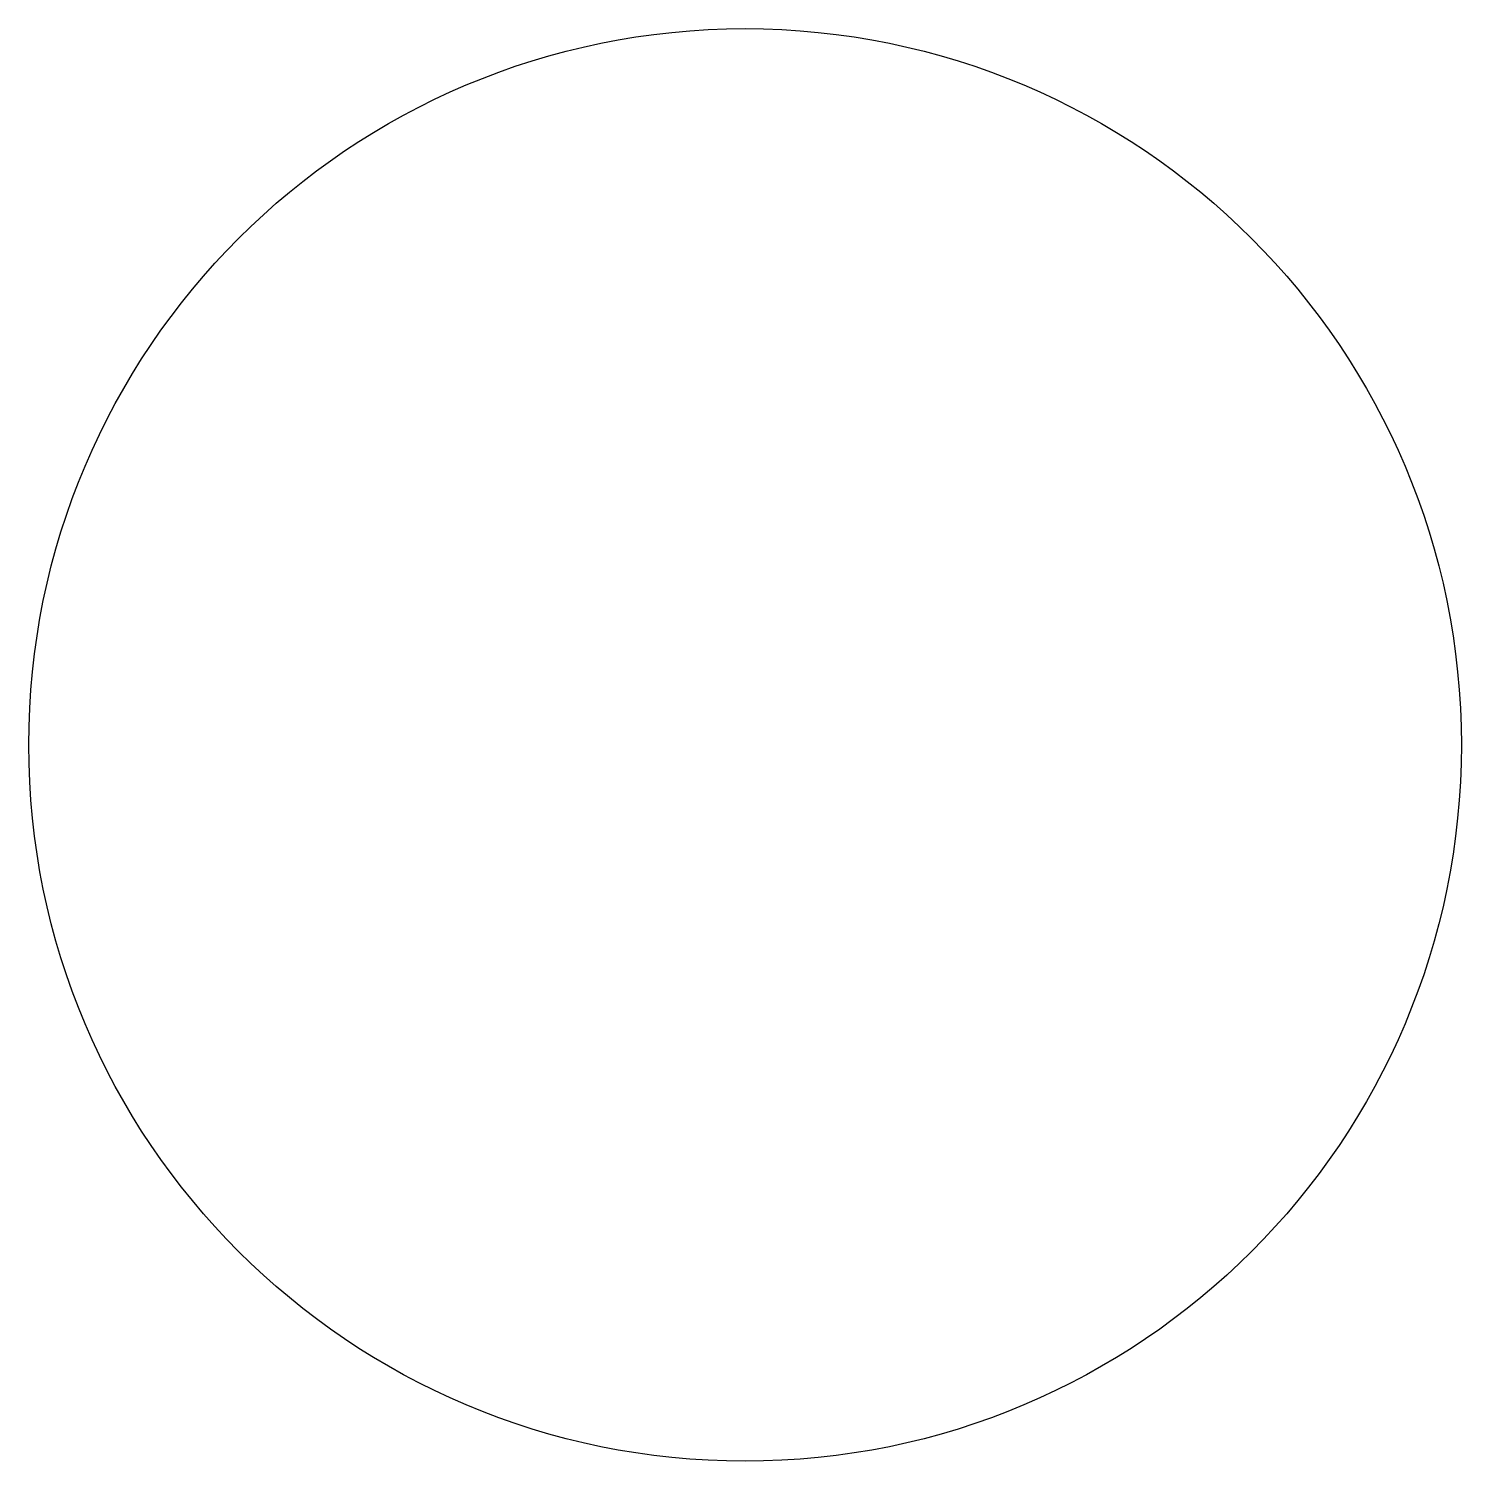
# Model space of a CAD drawing. Header units: feet. Extents: x 3077.5 to 3088.4, y 6217 to 6227.8.
import ezdxf

# ---------------------------------------------------------------- set-up
doc = ezdxf.new("R2010")
doc.units = ezdxf.units.FT
doc.header["$MEASUREMENT"] = 0

msp = doc.modelspace()

# ---------------------------------------------------------------- linework, layer by layer
msp.add_circle((3082.93, 6222.402), 5.434)

doc.saveas('drawing.dxf')
